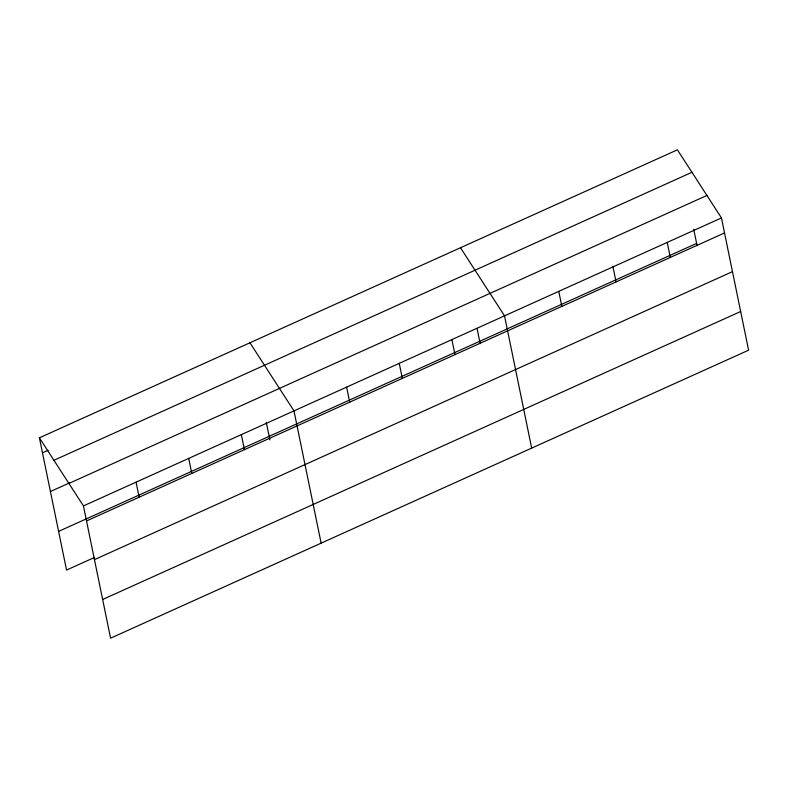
<?xml version="1.0" encoding="UTF-8"?>
<svg xmlns="http://www.w3.org/2000/svg" width="788" height="788" viewBox="0 0 788 788"><rect width="100%" height="100%" fill="white"/><g stroke="black" fill="none" stroke-linecap="round" stroke-linejoin="round"><path stroke-width="1.18" d="M39.4 437.813L677.414 149.819L721.453 217.931L748.6 350.187L110.586 638.181L83.43 505.916L39.4 437.813L66.547 570.069L94.55 557.431M42.483 452.834L48.088 450.303M53.929 460.291L691.953 172.296M50.422 491.525L69.462 482.926M68.901 483.448L706.925 195.454M83.43 505.916L721.453 217.931M58.608 531.378L696.622 243.393M86.522 520.947L724.536 232.952M94.462 559.628L732.476 271.643M102.637 599.491L740.661 311.506M460.488 247.737L504.527 315.85L531.673 448.106M249.944 342.77L293.983 410.883L321.13 543.139M693.736 229.328L697.104 245.738M667.219 242.409L670.302 257.43M612.985 266.886L616.068 281.917M558.761 291.363L561.844 306.394M477.055 328.409L480.178 343.657M451.888 339.608L454.971 354.63M399.25 363.366L402.333 378.388M346.612 387.125L349.705 402.146M266.265 422.279L269.87 439.862M241.345 434.641L244.428 449.672M188.706 458.399L191.789 473.43M136.068 482.157L139.151 497.189"/></g></svg>
